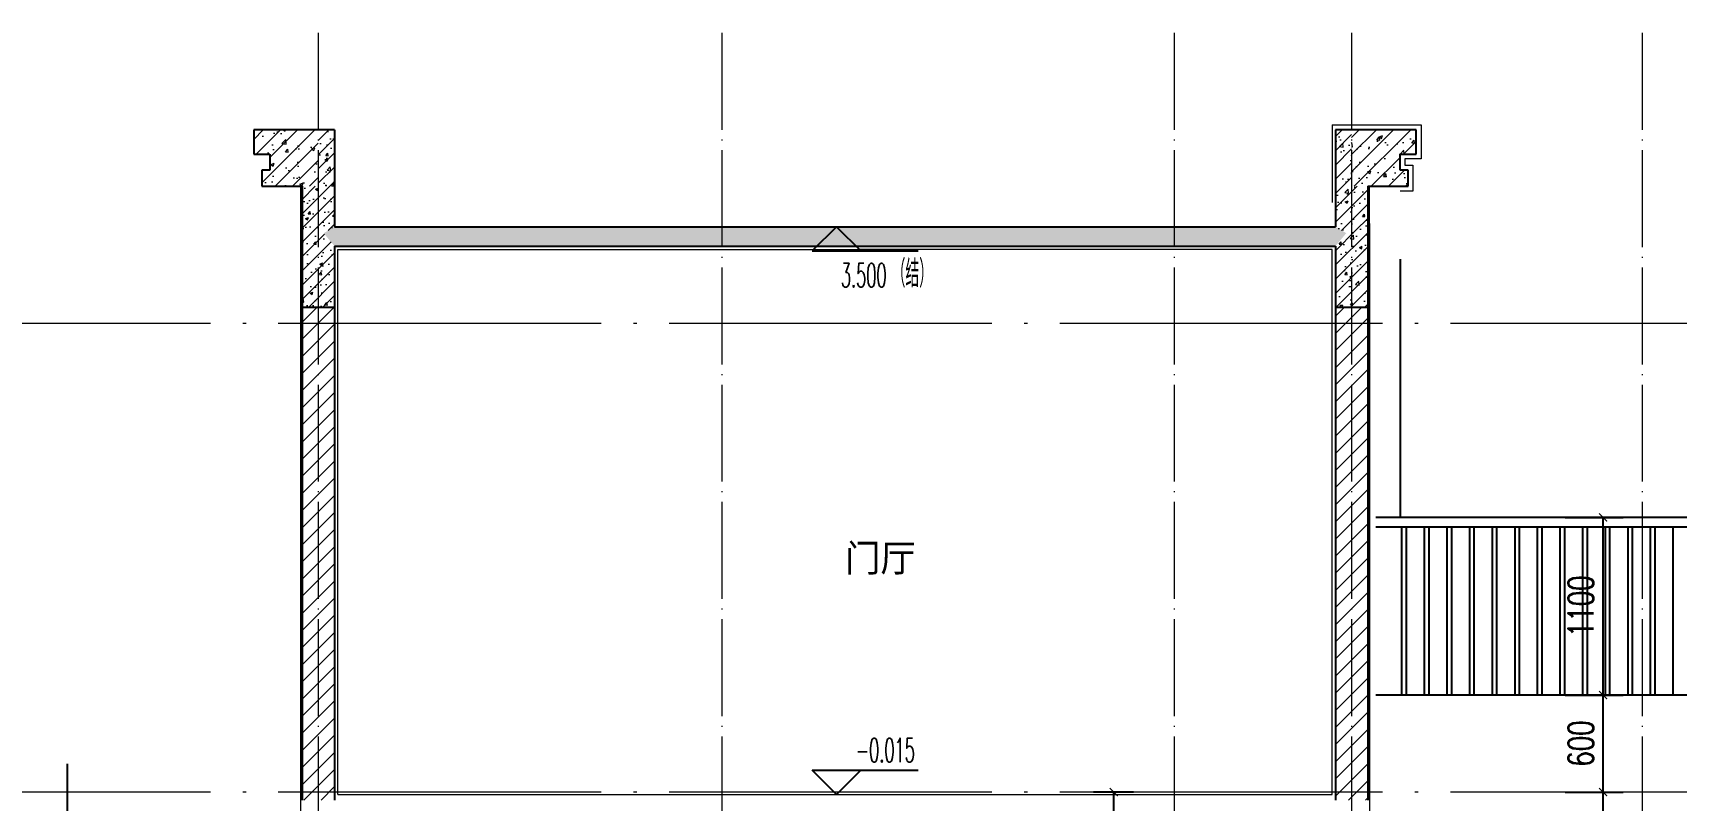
# Model space of a CAD drawing. Extents: x -655480 to 203344, y -294099 to 287156.
# Drawn here: x 46154 to 56332, y 204900 to 209650 of the extents above; entities that cross this region are included whole.
import ezdxf

# ---------------------------------------------------------------- set-up
doc = ezdxf.new("R2010")
doc.units = 0
doc.header["$LTSCALE"] = 1000
doc.linetypes.add('DOTE', pattern=[2.42, 2, -0.2, 0.02, -0.2])
doc.layers.get('0').update_dxf_attribs({"linetype": 'CONTINUOUS'})
doc.layers.get('DEFPOINTS').update_dxf_attribs({"linetype": 'CONTINUOUS'})
for name, color, linetype in [('DIM_ELEV', 3, 'CONTINUOUS'), ('DIM_SYMB', 3, 'CONTINUOUS'), ('PUB_TEXT', 2, 'CONTINUOUS'), ('Stair-栏杆', 142, 'CONTINUOUS'), ('WALL', 5, 'CONTINUOUS'), ('尺寸标注', 86, 'CONTINUOUS'), ('看线', 251, 'CONTINUOUS')]:
    doc.layers.add(name, color=color, linetype=linetype)
for name, color, linetype, lineweight in [('DOTE', 19, 'DOTE', 9), ('PUB_HATCH', 8, 'CONTINUOUS', 9), ('内粉刷', 37, 'CONTINUOUS', 9)]:
    doc.layers.add(name, color=color, linetype=linetype, lineweight=lineweight)
doc.styles.add('_TCH_DIM', font='SIMPLEX.shx', dxfattribs={"width": 0.7, "bigfont": 'GBCBIG.shx'})
doc.styles.add('_TCH_DIM_T3', font='SIMPLEX', dxfattribs={"width": 0.705882, "bigfont": 'GBCBIG'})
doc.dimstyles.new('_TCH_ARCH&&50', dxfattribs={"dimtxt": 157.5, "dimasz": 50, "dimexe": 125, "dimexo": 150, "dimgap": 58.75, "dimtad": 1, "dimdec": 0, "dimzin": 0, "dimdsep": 46, "dimtxsty": '_TCH_DIM_T3', "dimblk": 'ARCHTICK', "dimcen": 0.09, "dimclrt": 7, "dimazin": 0, "dimtfac": 1, "dimtdec": 0, "dimtix": 1, "dimtmove": 2, "dimatfit": 3, "dimldrblk": 'ARCHTICK', "dimfxl": 1, "dimtolj": 1, "dimtzin": 0, "dimarcsym": 0})
pattern_1 = [(45, (-360065.58, 241312.38), (-53.03303, 53.03303), [])]
pattern_2 = [(45, (-360065.58, 241258.53), (-53.033009, 53.033009), []), (50, (-360065.58, 241258.53), (215.178055, -18.82564), [22.5, -247.5]), (355, (-360065.58, 241258.53), (-41.6254, 225.65764), [18, -198]), (100.4514, (-360047.65, 241256.96), (173.55281, 206.83186), [19.12206, -210.34263]), (46.1842, (-360065.58, 241318.53), (320.17231, -49.6557), [33.75, -371.25]), (96.6356, (-360038.9, 241314.4), (280.3988, 292.23536), [28.68309, -315.5139]), (351.1842, (-360065.58, 241318.53), (280.39858, 292.23558), [27, -297]), (21, (-360035.58, 241303.53), (179.072116, -120.78567), [22.5, -247.5]), (326, (-360035.58, 241303.53), (72.9946, 217.54501), [18, -198]), (71.4514, (-360020.66, 241293.46), (252.06679, 96.75915), [19.12206, -210.34263]), (37.5, (-360065.58, 241258.53), (3.647957, 99.868156), [0, -195.6, 0, -201, 0, -198.75]), (7.5, (-360065.58, 241258.53), (78.92086, 118.323514), [0, -114.6, 0, -191.1, 0, -75.75]), (327.5, (-360132.48, 241258.53), (160.146731, -6.766462), [0, -75, 0, -234, 0, -310.5]), (317.5, (-360162.48, 241258.53), (174.95585, 30.031495), [0, -97.5, 0, -155.4, 0, -220.5])]
pattern_3 = [(45, (-360065.583, 241258.527), (-44.194174, 44.194174), []), (50, (-360065.58, 241258.53), (179.315046, -15.688034), [18.75, -206.25]), (355, (-360065.58, 241258.53), (-34.68783, 188.04803), [15, -165]), (100.4514, (-360050.64, 241257.22), (144.627345, 172.359886), [15.93505, -175.28553]), (46.1842, (-360065.58, 241308.53), (266.81026, -41.37975), [28.125, -309.375]), (96.6356, (-360043.35, 241305.08), (233.66568, 243.52947), [23.90257, -262.92825]), (351.1842, (-360065.58, 241308.53), (233.66549, 243.52965), [22.5, -247.5]), (21, (-360040.58, 241296.03), (149.226763, -100.654723), [18.75, -206.25]), (326, (-360040.58, 241296.03), (60.82883, 181.28751), [15, -165]), (71.4514, (-360028.15, 241287.64), (210.05566, 80.632624), [15.93505, -175.28553]), (37.5, (-360065.583, 241258.527), (3.039964, 83.223463), [0, -163, 0, -167.5, 0, -165.625]), (7.5, (-360065.58, 241258.53), (65.767384, 98.602928), [0, -95.5, 0, -159.25, 0, -63.125]), (327.5, (-360121.333, 241258.53), (133.455609, -5.638718), [0, -62.5, 0, -195, 0, -258.75]), (317.5, (-360146.33, 241258.53), (145.796542, 25.026246), [0, -81.25, 0, -129.5, 0, -183.75])]

# ---------------------------------------------------------------- blocks, each defined once
blk = doc.blocks.new('_ArchTick')
at = {"color": 0, "linetype": 'ByBlock', "const_width": 0.15}
blk.add_lwpolyline([(-0.5, -0.5), (0.5, 0.5)], dxfattribs=at)
blk = doc.blocks.new('*D1156')
at = {"layer": 'DEFPOINTS', "color": 0, "transparency": 16777216}
for p in [(55494, 206650), (55880, 206650), (55494, 205550)]:
    blk.add_point(p, dxfattribs=at)
at = {"layer": '尺寸标注', "color": 0, "lineweight": -2, "transparency": 16777216}
for p, q in [((55644, 206650), (56005, 206650)), ((55880, 205550), (55880, 206650)), ((55644, 205550), (56005, 205550))]:
    blk.add_line(p, q, dxfattribs=at)
at = {"layer": '尺寸标注', "color": 0, "lineweight": -2, "transparency": 16777216, "xscale": 50, "yscale": 50, "zscale": 50}
for p, rotation in [((55880, 206650), 90), ((55880, 205550), 270)]:
    blk.add_blockref('_ArchTick', p, dxfattribs=dict(at, rotation=rotation))
at = {"layer": '尺寸标注', "color": 7, "transparency": 16777216, "insert": (55742, 206100), "char_height": 157.5, "attachment_point": 5, "rotation": 90, "style": '_TCH_DIM_T3'}
blk.add_mtext('\\A1;1100', dxfattribs=at)
blk = doc.blocks.new('*D1157')
at = {"layer": 'DEFPOINTS', "color": 0, "transparency": 16777216}
for p in [(55494, 205550), (55880, 205550), (55494, 204950)]:
    blk.add_point(p, dxfattribs=at)
at = {"layer": '尺寸标注', "color": 0, "lineweight": -2, "transparency": 16777216}
for p, q in [((55644, 205550), (56005, 205550)), ((55880, 204950), (55880, 205550)), ((55644, 204950), (56005, 204950))]:
    blk.add_line(p, q, dxfattribs=at)
at = {"layer": '尺寸标注', "color": 0, "lineweight": -2, "transparency": 16777216, "xscale": 50, "yscale": 50, "zscale": 50}
for p, rotation in [((55880, 205550), 90), ((55880, 204950), 270)]:
    blk.add_blockref('_ArchTick', p, dxfattribs=dict(at, rotation=rotation))
at = {"layer": '尺寸标注', "color": 7, "transparency": 16777216, "insert": (55742, 205250), "char_height": 157.5, "attachment_point": 5, "rotation": 90, "style": '_TCH_DIM_T3'}
blk.add_mtext('\\A1;600', dxfattribs=at)
blk = doc.blocks.new('*D1185')
at = {"layer": 'DEFPOINTS', "color": 0, "transparency": 16777216}
for p in [(55494, 204950), (55880, 204950), (55494, 201800)]:
    blk.add_point(p, dxfattribs=at)
at = {"layer": '尺寸标注', "color": 0, "lineweight": -2, "transparency": 16777216}
for p, q in [((55644, 204950), (56005, 204950)), ((55880, 201800), (55880, 204950)), ((55644, 201800), (56005, 201800))]:
    blk.add_line(p, q, dxfattribs=at)
at = {"layer": '尺寸标注', "color": 0, "lineweight": -2, "transparency": 16777216, "xscale": 50, "yscale": 50, "zscale": 50}
for p, rotation in [((55880, 204950), 90), ((55880, 201800), 270)]:
    blk.add_blockref('_ArchTick', p, dxfattribs=dict(at, rotation=rotation))
at = {"layer": '尺寸标注', "color": 7, "transparency": 16777216, "insert": (55742, 204084), "char_height": 157.5, "attachment_point": 5, "rotation": 90, "style": '_TCH_DIM_T3'}
blk.add_mtext('\\A1;175X18=3150', dxfattribs=at)
blk = doc.blocks.new('*D1187')
at = {"layer": 'DEFPOINTS', "color": 0, "transparency": 16777216}
for p in [(52849, 204950), (53122, 204950), (53122, 203930)]:
    blk.add_point(p, dxfattribs=at)
at = {"layer": '尺寸标注', "color": 0, "lineweight": -2, "transparency": 16777216}
for p, q in [((52972, 204950), (52724, 204950)), ((52849, 203930), (52849, 204950)), ((52972, 203930), (52724, 203930))]:
    blk.add_line(p, q, dxfattribs=at)
at = {"layer": '尺寸标注', "color": 0, "lineweight": -2, "transparency": 16777216, "xscale": 50, "yscale": 50, "zscale": 50}
for p, rotation in [((52849, 204950), 90), ((52849, 203930), 270)]:
    blk.add_blockref('_ArchTick', p, dxfattribs=dict(at, rotation=rotation))
at = {"layer": '尺寸标注', "color": 7, "transparency": 16777216, "insert": (52712, 204440), "char_height": 157.5, "attachment_point": 5, "rotation": 90, "style": '_TCH_DIM_T3'}
blk.add_mtext('\\A1;1020', dxfattribs=at)

msp = doc.modelspace()

# ---------------------------------------------------------------- hatches: boundary and pattern name
at = {"layer": 'PUB_HATCH'}
h = msp.add_hatch(dxfattribs=at)
h.set_pattern_fill('钢筋混凝土', color=256, scale=30, style=0)
h.set_pattern_definition(pattern_2)
h.paths.add_polyline_path([(47522.13, 209049.79), (47522.12, 208899.79), (47622.16, 208899.79), (47622.16, 208799.78), (47572.15, 208799.78), (47572.15, 208699.78), (47922.17, 208699.78), (47922.16, 209049.78)])
h = msp.add_hatch(dxfattribs=at)
h.set_pattern_fill('钢筋混凝土', color=256, scale=25, style=0)
h.set_pattern_definition(pattern_3)
h.paths.add_polyline_path([(47922.16, 209049.78), (47922.17, 208699.78), (47822.18, 208699.78), (47822.19, 208449.73), (47955.53, 208409.74), (48022.19, 208449.73), (48022.16, 209049.78)])
h = msp.add_hatch(dxfattribs=at)
h.set_pattern_fill('钢筋混凝土', color=256, scale=25, style=0)
h.set_pattern_definition(pattern_3)
h.paths.add_polyline_path([(54422.14, 208699.78), (54322.14, 208699.78), (54322.15, 209049.78), (54222.15, 209049.78), (54222.12, 208449.73), (54288.79, 208409.73), (54422.12, 208449.73)])
h = msp.add_hatch(dxfattribs=at)
h.set_pattern_fill('钢筋混凝土', color=256, scale=30, style=0)
h.set_pattern_definition(pattern_2)
h.paths.add_polyline_path([(54722.18, 209049.79), (54322.15, 209049.78), (54322.14, 208699.78), (54672.16, 208699.78), (54672.16, 208799.78), (54622.15, 208799.78), (54622.15, 208899.79), (54722.19, 208899.79)])
h = msp.add_hatch(dxfattribs=at)
h.set_pattern_fill('钢筋混凝土', color=256, scale=25, style=0)
h.set_pattern_definition(pattern_3)
h.paths.add_polyline_path([(47955.53, 208409.73), (47822.2, 208449.74), (47822.21, 207949.74), (48022.21, 207949.74), (48022.2, 208329.73)])
h = msp.add_hatch(dxfattribs=at)
h.set_pattern_fill('钢筋混凝土', color=256, scale=30, style=0)
h.set_pattern_definition(pattern_2)
h.paths.add_polyline_path([(47955.53, 208409.73), (48022.2, 208329.73), (54222.12, 208329.73), (54288.79, 208409.73), (54222.12, 208449.73), (48022.19, 208449.73)])
h = msp.add_hatch(dxfattribs=at)
h.set_pattern_fill('钢筋混凝土', color=256, scale=25, style=0)
h.set_pattern_definition(pattern_3)
h.paths.add_polyline_path([(54288.79, 208409.73), (54222.12, 208329.73), (54222.1, 207949.74), (54422.1, 207949.73), (54422.12, 208449.73)])
h = msp.add_hatch(dxfattribs=at)
h.set_pattern_fill('普通砖', color=256, scale=30, style=0)
h.set_pattern_definition(pattern_1)
h.paths.add_polyline_path([(48022.18, 207949.73), (47822.18, 207949.73), (47822.17, 204899.94), (48022.17, 204899.94)])
h = msp.add_hatch(dxfattribs=at)
h.set_pattern_fill('普通砖', color=256, scale=30, style=0)
h.set_pattern_definition(pattern_1)
h.paths.add_polyline_path([(54422.1, 207949.73), (54222.1, 207949.73), (54222.11, 204899.94), (54422.11, 204899.94)])

# ---------------------------------------------------------------- linework, layer by layer
at = {"layer": 'DIM_ELEV', "color": 3}
for p, q in [((51131.78, 208449.73), (50981.78, 208299.73)), ((51131.78, 208449.73), (51281.78, 208299.73)), ((50981.78, 208299.73), (51637.78, 208299.73))]:
    msp.add_line(p, q, dxfattribs=at)
at = {"layer": 'DIM_ELEV', "color": 6}
for p, q in [((51131.78, 204934.74), (50981.78, 205084.74)), ((50981.78, 205084.74), (51637.78, 205084.74)), ((51131.78, 204934.74), (51281.78, 205084.74))]:
    msp.add_line(p, q, dxfattribs=at)
at = {"layer": 'DIM_SYMB'}
msp.add_lwpolyline([(46365.57, 205124.08), (46365.57, 202283.79), (46470.57, 202245.57), (46260.57, 202208.54), (46365.57, 202171.29), (46365.57, 199330.99)], dxfattribs=at)
at = {"layer": 'DOTE', "linetype": 'DOTE', "ltscale": 0.3}
for p, q in [((47922.17, 209649.77), (47922.17, 199235.64)), ((50422.17, 209649.77), (50422.17, 199236.22)), ((53222.11, 209649.77), (53222.11, 199235.64)), ((54322.11, 209649.77), (54322.11, 199235.64)), ((56122.11, 209649.77), (56122.11, 199235.64))]:
    msp.add_line(p, q, dxfattribs=at)
at = {"layer": 'DOTE', "linetype": 'DOTE'}
for p, q in [((61774.36, 207849.73), (46047.58, 207849.73)), ((61774.36, 204949.73), (46047.58, 204949.73))]:
    msp.add_line(p, q, dxfattribs=at)
at = {"layer": 'PUB_HATCH', "color": 215, "true_color": 0xa953a0}
for points in [[(47812.55, 208699.78), (47812.17, 208239.78), (47812.17, 208239.77), (47812.18, 204799.77)], [(54431.76, 208699.78), (54432.14, 208239.78), (54432.14, 208239.77), (54432.09, 204349.4)]]:
    msp.add_lwpolyline(points, dxfattribs=at)
at = {"layer": 'Stair-栏杆'}
for p, q in [((59142.11, 206649.73), (54472.13, 206649.73)), ((59142.11, 206589.73), (54472.13, 206589.73))]:
    msp.add_line(p, q, dxfattribs=at)
for points in [[(54632.11, 206589.73), (54632.11, 205549.73)], [(54662.11, 205549.73), (54662.11, 206589.73)], [(54772.11, 206589.73), (54772.11, 205549.73)], [(54802.11, 205549.73), (54802.11, 206589.73)], [(54912.11, 206589.73), (54912.11, 205549.73)], [(54942.11, 205549.73), (54942.11, 206589.73)], [(55052.11, 206589.73), (55052.11, 205549.73)], [(55082.11, 205549.73), (55082.11, 206589.73)], [(55192.11, 206589.73), (55192.11, 205549.73)], [(55222.11, 205549.73), (55222.11, 206589.73)], [(55332.11, 206589.73), (55332.11, 205549.73)], [(55362.11, 205549.73), (55362.11, 206589.73)], [(55472.11, 206589.73), (55472.11, 205549.73)], [(55502.11, 205549.73), (55502.11, 206589.73)], [(55612.11, 206589.73), (55612.11, 205549.73)], [(55642.11, 205549.73), (55642.11, 206589.73)], [(55752.11, 206589.73), (55752.11, 205549.73)], [(55782.11, 205549.73), (55782.11, 206589.73)], [(55892.11, 206589.73), (55892.11, 205549.73)], [(55922.11, 205549.73), (55922.11, 206589.73)], [(56032.11, 206589.73), (56032.11, 205549.73)], [(56062.11, 205549.73), (56062.11, 206589.73)], [(56172.11, 206589.73), (56172.11, 205549.73)], [(56202.11, 205549.73), (56202.11, 206589.73)], [(56312.11, 206589.73), (56312.11, 205549.73)]]:
    msp.add_lwpolyline(points, dxfattribs=at)
at = {"layer": 'WALL'}
for p, q in [((47522.13, 209049.79), (47522.12, 208899.79)), ((47922.16, 209049.78), (47522.13, 209049.79)), ((48022.16, 209049.78), (47922.16, 209049.78)), ((48022.16, 209049.78), (48022.19, 208449.73)), ((54222.15, 209049.78), (54222.12, 208449.73)), ((54322.15, 209049.78), (54222.15, 209049.78)), ((54722.18, 209049.79), (54322.15, 209049.78)), ((54722.19, 208899.79), (54722.18, 209049.79)), ((47522.12, 208899.79), (47622.16, 208899.79)), ((47622.16, 208899.79), (47622.16, 208799.78)), ((54622.15, 208799.78), (54622.15, 208899.79)), ((54622.15, 208899.79), (54722.19, 208899.79)), ((47622.16, 208799.78), (47572.15, 208799.78)), ((47572.15, 208799.78), (47572.15, 208699.78)), ((54672.16, 208799.78), (54622.15, 208799.78)), ((54672.16, 208699.78), (54672.16, 208799.78)), ((47572.15, 208699.78), (47822.18, 208699.78)), ((47822.18, 208699.78), (47822.19, 208449.73)), ((54422.14, 208699.78), (54422.12, 208449.73)), ((54422.14, 208699.78), (54672.16, 208699.78)), ((47822.2, 208449.74), (47822.21, 207949.74)), ((48022.19, 208449.73), (54222.12, 208449.73)), ((54422.12, 208449.73), (54422.1, 207949.73)), ((48022.2, 208329.73), (54222.12, 208329.73)), ((48022.2, 208329.73), (48022.21, 207949.74)), ((54222.12, 208329.73), (54222.1, 207949.74)), ((47822.18, 207949.73), (47822.17, 204899.94)), ((47822.21, 207949.74), (47822.18, 207949.73)), ((48022.21, 207949.74), (47822.21, 207949.74)), ((48022.18, 207949.73), (48022.17, 204899.94)), ((54422.1, 207949.73), (54222.1, 207949.74)), ((54222.1, 207949.73), (54222.11, 204899.94)), ((54422.1, 207949.73), (54422.11, 204899.94))]:
    msp.add_line(p, q, dxfattribs=at)
at = {"layer": '内粉刷'}
for p, q in [((54202.15, 209079.77), (54202.15, 208599.74)), ((48042.18, 204934.72), (54202.1, 204934.74))]:
    msp.add_line(p, q, dxfattribs=at)
for points in [[(54202.13, 209079.77), (54752.15, 209079.79), (54752.19, 208869.8), (54652.15, 208869.79), (54652.15, 208829.79), (54702.16, 208829.79), (54702.16, 208669.79), (54622.59, 208669.79)], [(48042.18, 204934.72), (48042.18, 208309.73), (51272.11, 208309.73)], [(54202.1, 204934.74), (54202.11, 208309.73), (51272.11, 208309.73)]]:
    msp.add_lwpolyline(points, dxfattribs=at)
at = {"layer": '看线', "color": 252}
msp.add_line((54622.16, 208249.78), (54622.16, 206649.73), dxfattribs=at)
at = {"layer": '看线', "color": 32}
msp.add_line((59142.11, 205549.73), (54472.13, 205549.95), dxfattribs=at)

# ---------------------------------------------------------------- texts
at = {"layer": 'DIM_ELEV', "color": 7, "style": '_TCH_DIM'}
for s, height, width, p in [('（结）', 168.794, 0.7, (51473.67, 208074.68)), ('3.500', 148.75, 0.494118, (51158.67, 208074.68))]:
    msp.add_text(s, height=height, dxfattribs=dict(at, width=width)).set_placement(p)
at = {"layer": 'PUB_TEXT'}
msp.add_text('门厅', height=168.794, dxfattribs=at).set_placement((51183.96, 206314.09))
at = {"layer": 'PUB_TEXT', "color": 6, "style": '_TCH_DIM', "width": 0.494118}
msp.add_text('-0.015', height=148.75, dxfattribs=at).set_placement((51251.78, 205134.79))

# ---------------------------------------------------------------- dimensions: what is measured, and where the dimension line sits
at = {"layer": '尺寸标注', "color": 106}
for p1, p2, distance, picture, middle in [((55494.05, 205549.72), (55494.05, 206649.73), -385.85, '*D1156', (55742.4, 206099.73)), ((55494.05, 204949.73), (55494.05, 205549.72), -385.85, '*D1157', (55742.4, 205249.73)), ((53122.11, 203929.73), (53122.11, 204949.73), 273.03, '*D1187', (52711.58, 204439.73))]:
    dim = msp.add_aligned_dim(p1=p1, p2=p2, distance=distance, dimstyle='_TCH_ARCH&&50', dxfattribs=at)
    dim.commit()
    dim.dimension.update_dxf_attribs({"geometry": picture, "text_midpoint": middle})
dim = msp.add_linear_dim(base=(55879.9, 204949.73), p1=(55494.05, 201799.73), p2=(55494.05, 204949.73), angle=90, text='175X18=3150', dimstyle='_TCH_ARCH&&50', dxfattribs=at)
dim.commit()
dim.dimension.update_dxf_attribs({"geometry": '*D1185', "text_midpoint": (55742.4, 204083.99), "dimtype": 161})

doc.saveas('drawing.dxf')
